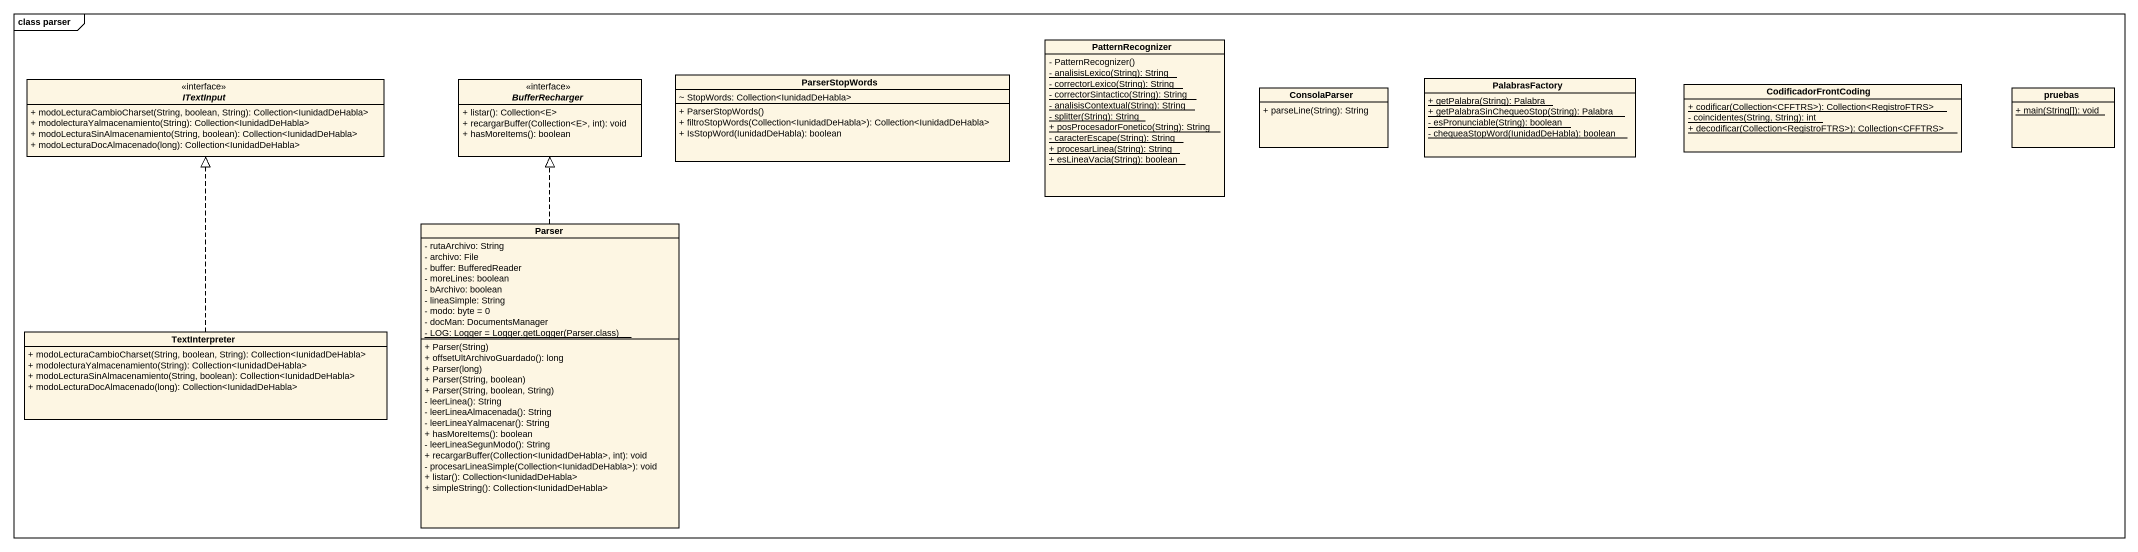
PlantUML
@startuml
mainframe class parser
hide circle
hide empty members
skinparam classAttributeIconSize 0
class PatternRecognizer {
  - PatternRecognizer()
  {static} - analisisLexico(String): String
  {static} - correctorLexico(String): String
  {static} - correctorSintactico(String): String
  {static} - analisisContextual(String): String
  {static} - splitter(String): String
  {static} + posProcesadorFonetico(String): String
  {static} - caracterEscape(String): String
  {static} + procesarLinea(String): String
  {static} + esLineaVacia(String): boolean
}
interface ITextInput <<interface>> {
  + modoLecturaCambioCharset(String, boolean, String): Collection<IunidadDeHabla>
  + modolecturaYalmacenamiento(String): Collection<IunidadDeHabla>
  + modoLecturaSinAlmacenamiento(String, boolean): Collection<IunidadDeHabla>
  + modoLecturaDocAlmacenado(long): Collection<IunidadDeHabla>
}
interface BufferRecharger <<interface>> {
  + listar(): Collection<E>
  + recargarBuffer(Collection<E>, int): void
  + hasMoreItems(): boolean
}
class ParserStopWords {
  ~ StopWords: Collection<IunidadDeHabla>
  + ParserStopWords()
  + filtroStopWords(Collection<IunidadDeHabla>): Collection<IunidadDeHabla>
  + IsStopWord(IunidadDeHabla): boolean
}
class ConsolaParser {
  + parseLine(String): String
}
class PalabrasFactory {
  {static} + getPalabra(String): Palabra
  {static} + getPalabraSinChequeoStop(String): Palabra
  {static} - esPronunciable(String): boolean
  {static} - chequeaStopWord(IunidadDeHabla): boolean
}
class CodificadorFrontCoding {
  {static} + codificar(Collection<CFFTRS>): Collection<RegistroFTRS>
  {static} - coincidentes(String, String): int
  {static} + decodificar(Collection<RegistroFTRS>): Collection<CFFTRS>
}
class pruebas {
  {static} + main(String[]): void
}
class Parser {
  - rutaArchivo: String
  - archivo: File
  - buffer: BufferedReader
  - moreLines: boolean
  - bArchivo: boolean
  - lineaSimple: String
  - modo: byte = 0
  - docMan: DocumentsManager
  {static} {field} - LOG: Logger = Logger.getLogger(Parser.class)
  + Parser(String)
  + offsetUltArchivoGuardado(): long
  + Parser(long)
  + Parser(String, boolean)
  + Parser(String, boolean, String)
  - leerLinea(): String
  - leerLineaAlmacenada(): String
  - leerLineaYalmacenar(): String
  + hasMoreItems(): boolean
  - leerLineaSegunModo(): String
  + recargarBuffer(Collection<IunidadDeHabla>, int): void
  - procesarLineaSimple(Collection<IunidadDeHabla>): void
  + listar(): Collection<IunidadDeHabla>
  + simpleString(): Collection<IunidadDeHabla>
}
class TextInterpreter {
  + modoLecturaCambioCharset(String, boolean, String): Collection<IunidadDeHabla>
  + modolecturaYalmacenamiento(String): Collection<IunidadDeHabla>
  + modoLecturaSinAlmacenamiento(String, boolean): Collection<IunidadDeHabla>
  + modoLecturaDocAlmacenado(long): Collection<IunidadDeHabla>
}
Parser .up.|> BufferRecharger
TextInterpreter .up.|> ITextInput
@enduml
